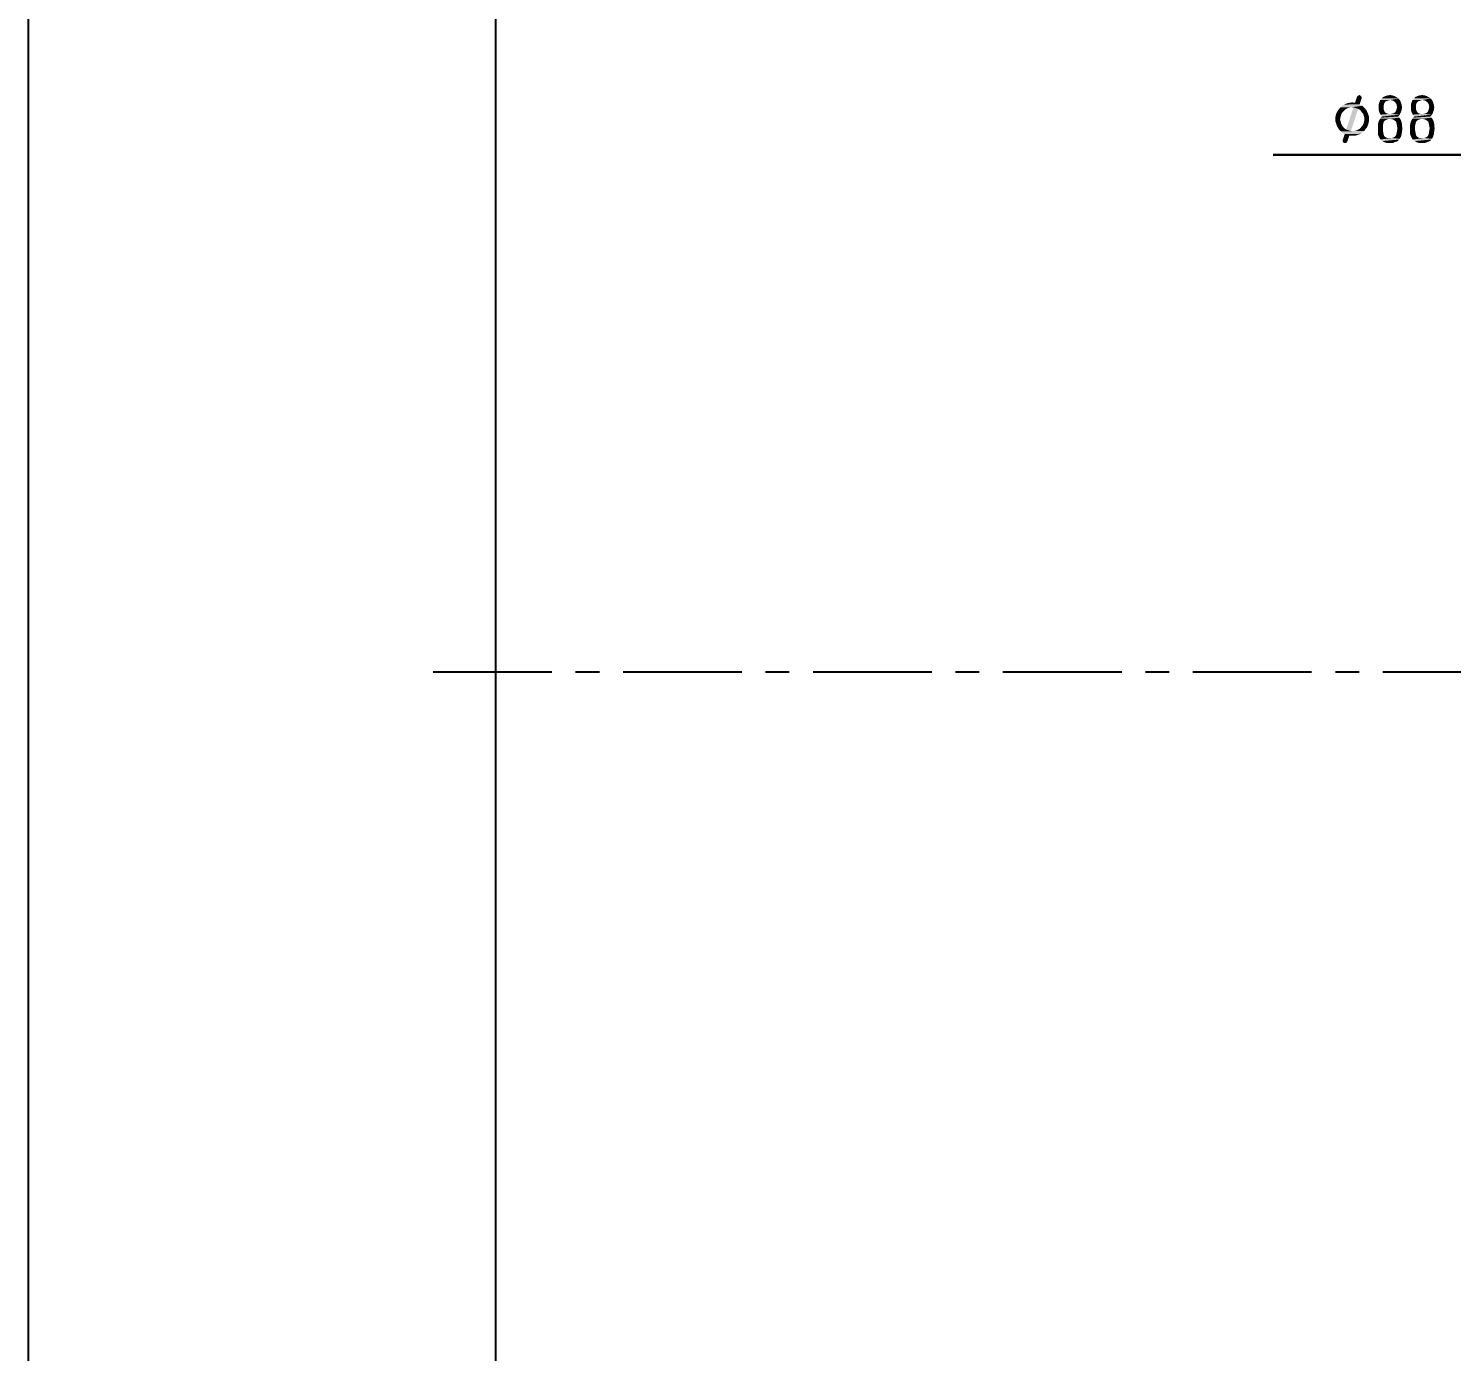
# Model space of a CAD drawing. Header units: millimetres. Extents: x 0 to 420, y 0 to 297.
# Drawn here: x 0 to 103.8, y 96.6 to 193.1 of the extents above; entities that cross this region are included whole.
import ezdxf

# ---------------------------------------------------------------- set-up
doc = ezdxf.new("R2010")
doc.units = ezdxf.units.MM
doc.header["$LTSCALE"] = 23.1
doc.linetypes.add('CENTER', pattern=[0.6, 0.375, -0.075, 0.075, -0.075])
doc.layers.get('0').update_dxf_attribs({"linetype": 'CONTINUOUS'})
doc.layers.add('02___PRT_ALL_AXES', color=7, linetype='CONTINUOUS')
doc.styles.get("Standard").update_dxf_attribs({"font": ''})
doc.styles.get('Standard').set_extended_font_data('Isonorm LT Regular')
doc.dimstyles.new('DIMSTYLE_2', dxfattribs={"dimtxt": 3.5, "dimasz": 3.5, "dimexe": 1.5, "dimexo": 1, "dimtad": 1, "dimtxsty": 'Standard', "dimblk": '_FILLED', "dimblk1": '_FILLED', "dimblk2": '_FILLED', "dimcen": 0.09, "dimazin": 2, "dimtp": 0.01, "dimtm": 0.01, "dimtfac": 1, "dimtmove": 0, "dimatfit": 2, "dimldrblk": '_FILLED', "dimfxl": 1, "dimtolj": 1, "dimarcsym": 0})

# ---------------------------------------------------------------- blocks, each defined once
blk = doc.blocks.new('_FILLED')
at = {"color": 0, "linetype": 'ByBlock'}
blk.add_solid([(0, 0), (-1, 0.214), (-1, -0.214)], dxfattribs=at)
blk = doc.blocks.new('*D3')
at = {"color": 2, "linetype": 'Continuous', "transparency": 16777216}
for p, q in [((108.88, 183.87), (90.83, 183.87)), ((90.83, 183.87), (107.08, 183.87)), ((149.07, 146.13), (108.88, 183.87)), ((117, 176.25), (149.07, 146.13)), ((181.15, 116.01), (149.07, 146.13))]:
    blk.add_line(p, q, dxfattribs=at)
at = {"color": 2, "linetype": 'Continuous', "transparency": 16777216, "xscale": 3.5, "yscale": 3.5, "zscale": 3.5}
for p, rotation in [((117, 176.25), 136.8), ((181.15, 116.01), 316.8)]:
    blk.add_blockref('_FILLED', p, dxfattribs=dict(at, rotation=rotation))

msp = doc.modelspace()

# ---------------------------------------------------------------- linework, layer by layer
at = {"color": 7, "linetype": 'Continuous'}
for p, q in [((0, 0), (0, 297)), ((34.071, 211.13), (34.071, 81.13))]:
    msp.add_line(p, q, dxfattribs=at)
at = {"color": 2, "linetype": 'Continuous'}
for points in [[(97.272, 188.102), (97.3, 188.046), (96.796, 187.682)], [(97.272, 188.102), (96.796, 187.682), (96.936, 188.102)], [(97.3, 188.046), (97.272, 187.99), (96.796, 187.682)], [(96.796, 187.682), (97.272, 187.99), (97.132, 187.57)], [(97.244, 188.158), (96.936, 188.102), (96.964, 188.158)], [(96.936, 188.102), (97.244, 188.158), (97.272, 188.102)], [(97.216, 188.186), (96.964, 188.158), (97.02, 188.186)], [(96.964, 188.158), (97.216, 188.186), (97.244, 188.158)], [(97.16, 188.214), (97.02, 188.186), (97.048, 188.214)], [(97.02, 188.186), (97.16, 188.214), (97.216, 188.186)], [(97.048, 188.214), (97.104, 188.242), (97.16, 188.214)], [(99.973, 187.99), (98.629, 187.878), (98.741, 187.99)], [(99.357, 187.878), (98.629, 187.878), (99.973, 187.99)], [(99.833, 188.074), (98.741, 187.99), (98.853, 188.102)], [(98.741, 187.99), (99.833, 188.074), (99.973, 187.99)], [(99.693, 188.158), (98.853, 188.102), (98.993, 188.158)], [(98.853, 188.102), (99.693, 188.158), (99.833, 188.074)], [(99.525, 188.214), (98.993, 188.158), (99.161, 188.214)], [(98.993, 188.158), (99.525, 188.214), (99.693, 188.158)], [(99.161, 188.214), (99.357, 188.242), (99.525, 188.214)], [(99.497, 187.85), (99.357, 187.878), (99.973, 187.99)], [(99.497, 187.85), (99.973, 187.99), (100.085, 187.85)], [(102.325, 187.99), (100.981, 187.878), (101.093, 187.99)], [(101.709, 187.878), (100.981, 187.878), (102.325, 187.99)], [(102.185, 188.074), (101.093, 187.99), (101.205, 188.102)], [(101.093, 187.99), (102.185, 188.074), (102.325, 187.99)], [(102.045, 188.158), (101.205, 188.102), (101.345, 188.158)], [(101.205, 188.102), (102.045, 188.158), (102.185, 188.074)], [(101.877, 188.214), (101.345, 188.158), (101.513, 188.214)], [(101.345, 188.158), (101.877, 188.214), (102.045, 188.158)], [(101.513, 188.214), (101.709, 188.242), (101.877, 188.214)], [(101.849, 187.85), (101.709, 187.878), (102.325, 187.99)], [(101.849, 187.85), (102.325, 187.99), (102.437, 187.85)], [(95.844, 186.926), (95.396, 186.786), (95.452, 186.954)], [(95.844, 186.926), (95.788, 186.814), (95.396, 186.786)], [(95.984, 187.094), (95.9, 187.01), (95.452, 186.954)], [(95.984, 187.094), (95.452, 186.954), (95.536, 187.094)], [(95.452, 186.954), (95.9, 187.01), (95.844, 186.926)], [(96.068, 187.178), (95.536, 187.094), (95.62, 187.206)], [(95.536, 187.094), (96.068, 187.178), (95.984, 187.094)], [(96.488, 187.346), (96.376, 187.318), (95.62, 187.206)], [(96.488, 187.346), (95.62, 187.206), (95.732, 187.346)], [(96.376, 187.318), (96.264, 187.29), (95.62, 187.206)], [(96.264, 187.29), (96.152, 187.234), (95.62, 187.206)], [(95.62, 187.206), (96.152, 187.234), (96.068, 187.178)], [(95.732, 187.346), (95.844, 187.43), (97.328, 187.458)], [(96.488, 187.346), (95.732, 187.346), (97.328, 187.458)], [(97.328, 187.458), (95.844, 187.43), (95.984, 187.542)], [(97.132, 187.57), (95.984, 187.542), (96.124, 187.598)], [(95.984, 187.542), (97.132, 187.57), (97.328, 187.458)], [(96.124, 187.598), (96.264, 187.654), (96.796, 187.682)], [(97.132, 187.57), (96.124, 187.598), (96.796, 187.682)], [(97.02, 187.234), (96.152, 185.722), (96.684, 187.346)], [(96.152, 185.722), (97.02, 187.234), (96.488, 185.61)], [(96.684, 187.682), (96.796, 187.682), (96.264, 187.654)], [(96.684, 187.682), (96.264, 187.654), (96.432, 187.682)], [(96.432, 187.682), (96.6, 187.71), (96.684, 187.682)], [(96.6, 187.346), (96.488, 187.346), (97.328, 187.458)], [(96.628, 187.346), (96.6, 187.346), (97.328, 187.458)], [(96.684, 187.346), (96.628, 187.346), (97.328, 187.458)], [(96.684, 187.346), (97.328, 187.458), (97.496, 187.29)], [(96.684, 187.346), (97.496, 187.29), (97.02, 187.234)], [(97.132, 187.178), (97.02, 187.234), (97.496, 187.29)], [(97.132, 187.178), (97.496, 187.29), (97.636, 187.122)], [(97.636, 187.122), (97.216, 187.094), (97.132, 187.178)], [(97.272, 187.01), (97.216, 187.094), (97.636, 187.122)], [(97.356, 186.926), (97.272, 187.01), (97.636, 187.122)], [(97.356, 186.926), (97.636, 187.122), (97.72, 186.926)], [(97.72, 186.926), (97.412, 186.814), (97.356, 186.926)], [(97.44, 186.702), (97.412, 186.814), (97.72, 186.926)], [(97.44, 186.702), (97.72, 186.926), (97.804, 186.702)], [(98.937, 187.654), (98.517, 187.542), (98.573, 187.71)], [(98.937, 187.654), (98.909, 187.57), (98.517, 187.542)], [(98.517, 187.542), (98.909, 187.57), (98.881, 187.458)], [(98.881, 187.458), (98.517, 187.374), (98.517, 187.542)], [(98.517, 187.374), (98.881, 187.458), (98.881, 187.346)], [(98.881, 187.346), (98.517, 187.178), (98.517, 187.374)], [(98.881, 187.346), (98.881, 187.234), (98.517, 187.178)], [(98.517, 187.178), (98.881, 187.234), (98.909, 187.15)], [(98.909, 187.15), (98.573, 186.982), (98.517, 187.178)], [(99.357, 187.878), (99.245, 187.85), (98.573, 187.71)], [(99.357, 187.878), (98.573, 187.71), (98.629, 187.878)], [(99.245, 187.85), (99.161, 187.822), (98.573, 187.71)], [(99.161, 187.822), (99.077, 187.794), (98.573, 187.71)], [(99.077, 187.794), (98.993, 187.738), (98.573, 187.71)], [(98.573, 187.71), (98.993, 187.738), (98.937, 187.654)], [(98.909, 187.15), (98.937, 187.066), (98.573, 186.982)], [(98.573, 186.982), (98.937, 187.066), (98.993, 186.982)], [(98.993, 186.982), (98.657, 186.814), (98.573, 186.982)], [(98.993, 186.982), (99.049, 186.926), (98.657, 186.814)], [(99.049, 186.926), (99.133, 186.898), (98.657, 186.814)], [(99.441, 186.87), (99.553, 186.898), (100.141, 186.982)], [(99.441, 186.87), (100.141, 186.982), (100.057, 186.814)], [(100.085, 187.85), (99.581, 187.822), (99.497, 187.85)], [(99.553, 186.898), (99.637, 186.926), (100.141, 186.982)], [(99.665, 187.766), (99.581, 187.822), (100.085, 187.85)], [(100.141, 186.982), (99.637, 186.926), (99.721, 186.982)], [(99.665, 187.766), (100.085, 187.85), (100.141, 187.71)], [(100.141, 187.71), (99.749, 187.682), (99.665, 187.766)], [(99.721, 186.982), (99.777, 187.066), (100.197, 187.15)], [(99.721, 186.982), (100.197, 187.15), (100.141, 186.982)], [(99.805, 187.598), (99.749, 187.682), (100.141, 187.71)], [(100.197, 187.15), (99.777, 187.066), (99.805, 187.15)], [(99.833, 187.542), (99.805, 187.598), (100.141, 187.71)], [(99.805, 187.15), (99.833, 187.234), (100.225, 187.346)], [(99.805, 187.15), (100.225, 187.346), (100.197, 187.15)], [(99.833, 187.542), (100.141, 187.71), (100.197, 187.542)], [(100.197, 187.542), (99.833, 187.458), (99.833, 187.542)], [(99.861, 187.374), (99.833, 187.458), (100.197, 187.542)], [(100.225, 187.346), (99.833, 187.234), (99.861, 187.374)], [(99.861, 187.374), (100.197, 187.542), (100.225, 187.346)], [(101.289, 187.654), (100.869, 187.542), (100.925, 187.71)], [(101.289, 187.654), (101.261, 187.57), (100.869, 187.542)], [(100.869, 187.542), (101.261, 187.57), (101.233, 187.458)], [(101.233, 187.458), (100.869, 187.374), (100.869, 187.542)], [(100.869, 187.374), (101.233, 187.458), (101.233, 187.346)], [(101.233, 187.346), (100.869, 187.178), (100.869, 187.374)], [(101.233, 187.346), (101.233, 187.234), (100.869, 187.178)], [(100.869, 187.178), (101.233, 187.234), (101.261, 187.15)], [(101.261, 187.15), (100.925, 186.982), (100.869, 187.178)], [(101.709, 187.878), (101.597, 187.85), (100.925, 187.71)], [(101.709, 187.878), (100.925, 187.71), (100.981, 187.878)], [(101.597, 187.85), (101.513, 187.822), (100.925, 187.71)], [(101.513, 187.822), (101.429, 187.794), (100.925, 187.71)], [(101.429, 187.794), (101.345, 187.738), (100.925, 187.71)], [(100.925, 187.71), (101.345, 187.738), (101.289, 187.654)], [(101.261, 187.15), (101.289, 187.066), (100.925, 186.982)], [(100.925, 186.982), (101.289, 187.066), (101.345, 186.982)], [(101.345, 186.982), (101.009, 186.814), (100.925, 186.982)], [(101.345, 186.982), (101.401, 186.926), (101.009, 186.814)], [(101.401, 186.926), (101.485, 186.898), (101.009, 186.814)], [(101.793, 186.87), (101.905, 186.898), (102.493, 186.982)], [(101.793, 186.87), (102.493, 186.982), (102.409, 186.814)], [(102.437, 187.85), (101.933, 187.822), (101.849, 187.85)], [(101.905, 186.898), (101.989, 186.926), (102.493, 186.982)], [(102.017, 187.766), (101.933, 187.822), (102.437, 187.85)], [(102.493, 186.982), (101.989, 186.926), (102.073, 186.982)], [(102.017, 187.766), (102.437, 187.85), (102.493, 187.71)], [(102.493, 187.71), (102.101, 187.682), (102.017, 187.766)], [(102.073, 186.982), (102.129, 187.066), (102.549, 187.15)], [(102.073, 186.982), (102.549, 187.15), (102.493, 186.982)], [(102.157, 187.598), (102.101, 187.682), (102.493, 187.71)], [(102.549, 187.15), (102.129, 187.066), (102.157, 187.15)], [(102.185, 187.542), (102.157, 187.598), (102.493, 187.71)], [(102.157, 187.15), (102.185, 187.234), (102.577, 187.346)], [(102.157, 187.15), (102.577, 187.346), (102.549, 187.15)], [(102.185, 187.542), (102.493, 187.71), (102.549, 187.542)], [(102.549, 187.542), (102.185, 187.458), (102.185, 187.542)], [(102.213, 187.374), (102.185, 187.458), (102.549, 187.542)], [(102.577, 187.346), (102.185, 187.234), (102.213, 187.374)], [(102.213, 187.374), (102.549, 187.542), (102.577, 187.346)], [(95.76, 186.702), (95.368, 186.646), (95.396, 186.786)], [(95.368, 186.646), (95.76, 186.702), (95.732, 186.59)], [(95.732, 186.59), (95.368, 186.478), (95.368, 186.646)], [(95.368, 186.478), (95.732, 186.59), (95.704, 186.478)], [(95.704, 186.478), (95.732, 186.366), (95.368, 186.31)], [(95.704, 186.478), (95.368, 186.31), (95.368, 186.478)], [(95.368, 186.31), (95.732, 186.366), (95.76, 186.254)], [(95.76, 186.254), (95.424, 186.142), (95.368, 186.31)], [(95.396, 186.786), (95.788, 186.814), (95.76, 186.702)], [(95.424, 186.142), (95.76, 186.254), (95.788, 186.142)], [(95.788, 186.142), (95.48, 185.974), (95.424, 186.142)], [(95.788, 186.142), (95.844, 186.03), (95.48, 185.974)], [(95.48, 185.974), (95.844, 186.03), (95.9, 185.946)], [(95.9, 185.946), (95.564, 185.834), (95.48, 185.974)], [(95.9, 185.946), (95.984, 185.862), (95.564, 185.834)], [(97.216, 185.862), (97.272, 185.946), (97.72, 186.002)], [(97.216, 185.862), (97.72, 186.002), (97.664, 185.862)], [(97.72, 186.002), (97.272, 185.946), (97.356, 186.03)], [(97.356, 186.03), (97.412, 186.142), (97.776, 186.17)], [(97.356, 186.03), (97.776, 186.17), (97.72, 186.002)], [(97.776, 186.17), (97.412, 186.142), (97.44, 186.254)], [(97.804, 186.702), (97.468, 186.59), (97.44, 186.702)], [(97.804, 186.31), (97.44, 186.254), (97.468, 186.366)], [(97.44, 186.254), (97.804, 186.31), (97.776, 186.17)], [(97.468, 186.478), (97.468, 186.59), (97.804, 186.702)], [(97.468, 186.478), (97.804, 186.702), (97.804, 186.478)], [(97.804, 186.478), (97.468, 186.366), (97.468, 186.478)], [(97.468, 186.366), (97.804, 186.478), (97.804, 186.31)], [(98.853, 186.114), (98.461, 186.058), (98.489, 186.198)], [(98.461, 186.058), (98.853, 186.114), (98.825, 186.002)], [(98.825, 186.002), (98.461, 185.918), (98.461, 186.058)], [(98.461, 185.918), (98.825, 186.002), (98.825, 185.834)], [(98.825, 185.834), (98.461, 185.722), (98.461, 185.918)], [(98.881, 186.254), (98.489, 186.198), (98.517, 186.31)], [(98.489, 186.198), (98.881, 186.254), (98.853, 186.114)], [(98.993, 186.394), (98.517, 186.31), (98.573, 186.422)], [(98.993, 186.394), (98.937, 186.338), (98.517, 186.31)], [(98.517, 186.31), (98.937, 186.338), (98.881, 186.254)], [(99.329, 186.506), (99.189, 186.478), (98.573, 186.422)], [(99.329, 186.506), (98.573, 186.422), (98.629, 186.506)], [(99.189, 186.478), (99.105, 186.45), (98.573, 186.422)], [(98.573, 186.422), (99.105, 186.45), (98.993, 186.394)], [(100.029, 186.59), (98.629, 186.506), (98.685, 186.59)], [(99.329, 186.506), (98.629, 186.506), (100.029, 186.59)], [(99.133, 186.898), (99.217, 186.87), (98.657, 186.814)], [(99.329, 186.87), (99.441, 186.87), (98.657, 186.814)], [(99.217, 186.87), (99.329, 186.87), (98.657, 186.814)], [(100.057, 186.814), (98.657, 186.814), (99.441, 186.87)], [(100.057, 186.814), (98.769, 186.674), (98.657, 186.814)], [(99.945, 186.674), (98.685, 186.59), (98.769, 186.674)], [(98.685, 186.59), (99.945, 186.674), (100.029, 186.59)], [(98.769, 186.674), (100.057, 186.814), (99.945, 186.674)], [(99.329, 186.506), (100.029, 186.59), (100.085, 186.506)], [(100.085, 186.506), (99.469, 186.478), (99.329, 186.506)], [(99.581, 186.45), (99.469, 186.478), (100.085, 186.506)], [(99.581, 186.45), (100.085, 186.506), (100.141, 186.422)], [(100.141, 186.422), (99.665, 186.394), (99.581, 186.45)], [(99.749, 186.338), (99.665, 186.394), (100.141, 186.422)], [(99.749, 186.338), (100.141, 186.422), (100.169, 186.338)], [(100.169, 186.338), (99.805, 186.254), (99.749, 186.338)], [(99.805, 186.254), (100.169, 186.338), (100.197, 186.226)], [(100.197, 186.226), (99.833, 186.114), (99.805, 186.254)], [(99.833, 186.114), (100.197, 186.226), (100.225, 186.114)], [(100.225, 186.114), (99.861, 185.974), (99.833, 186.114)], [(99.861, 185.974), (100.225, 186.114), (100.225, 185.974)], [(100.225, 185.974), (99.889, 185.806), (99.861, 185.974)], [(100.225, 185.974), (100.253, 185.834), (99.889, 185.806)], [(101.205, 186.114), (100.813, 186.058), (100.841, 186.198)], [(100.813, 186.058), (101.205, 186.114), (101.177, 186.002)], [(101.177, 186.002), (100.813, 185.918), (100.813, 186.058)], [(100.813, 185.918), (101.177, 186.002), (101.177, 185.834)], [(101.177, 185.834), (100.813, 185.722), (100.813, 185.918)], [(101.233, 186.254), (100.841, 186.198), (100.869, 186.31)], [(100.841, 186.198), (101.233, 186.254), (101.205, 186.114)], [(101.345, 186.394), (100.869, 186.31), (100.925, 186.422)], [(101.345, 186.394), (101.289, 186.338), (100.869, 186.31)], [(100.869, 186.31), (101.289, 186.338), (101.233, 186.254)], [(101.681, 186.506), (101.541, 186.478), (100.925, 186.422)], [(101.681, 186.506), (100.925, 186.422), (100.981, 186.506)], [(101.541, 186.478), (101.457, 186.45), (100.925, 186.422)], [(100.925, 186.422), (101.457, 186.45), (101.345, 186.394)], [(102.381, 186.59), (100.981, 186.506), (101.037, 186.59)], [(101.681, 186.506), (100.981, 186.506), (102.381, 186.59)], [(101.485, 186.898), (101.569, 186.87), (101.009, 186.814)], [(101.681, 186.87), (101.793, 186.87), (101.009, 186.814)], [(101.569, 186.87), (101.681, 186.87), (101.009, 186.814)], [(102.409, 186.814), (101.009, 186.814), (101.793, 186.87)], [(102.409, 186.814), (101.121, 186.674), (101.009, 186.814)], [(102.297, 186.674), (101.037, 186.59), (101.121, 186.674)], [(101.037, 186.59), (102.297, 186.674), (102.381, 186.59)], [(101.121, 186.674), (102.409, 186.814), (102.297, 186.674)], [(101.681, 186.506), (102.381, 186.59), (102.437, 186.506)], [(102.437, 186.506), (101.821, 186.478), (101.681, 186.506)], [(101.933, 186.45), (101.821, 186.478), (102.437, 186.506)], [(101.933, 186.45), (102.437, 186.506), (102.493, 186.422)], [(102.493, 186.422), (102.017, 186.394), (101.933, 186.45)], [(102.101, 186.338), (102.017, 186.394), (102.493, 186.422)], [(102.101, 186.338), (102.493, 186.422), (102.521, 186.338)], [(102.521, 186.338), (102.157, 186.254), (102.101, 186.338)], [(102.157, 186.254), (102.521, 186.338), (102.549, 186.226)], [(102.549, 186.226), (102.185, 186.114), (102.157, 186.254)], [(102.185, 186.114), (102.549, 186.226), (102.577, 186.114)], [(102.577, 186.114), (102.213, 185.974), (102.185, 186.114)], [(102.213, 185.974), (102.577, 186.114), (102.577, 185.974)], [(102.577, 185.974), (102.241, 185.806), (102.213, 185.974)], [(102.577, 185.974), (102.605, 185.834), (102.241, 185.806)], [(95.564, 185.834), (95.984, 185.862), (96.068, 185.778)], [(96.068, 185.778), (95.648, 185.694), (95.564, 185.834)], [(96.068, 185.778), (96.152, 185.722), (95.648, 185.694)], [(96.488, 185.61), (95.648, 185.694), (96.152, 185.722)], [(96.488, 185.61), (95.76, 185.582), (95.648, 185.694)], [(96.712, 185.61), (97.468, 185.61), (95.76, 185.582)], [(96.6, 185.61), (96.712, 185.61), (95.76, 185.582)], [(96.544, 185.61), (96.6, 185.61), (95.76, 185.582)], [(96.488, 185.61), (96.544, 185.61), (95.76, 185.582)], [(95.76, 185.582), (97.468, 185.61), (97.328, 185.526)], [(97.328, 185.526), (95.9, 185.47), (95.76, 185.582)], [(95.9, 185.47), (97.328, 185.526), (97.216, 185.414)], [(97.216, 185.414), (96.04, 185.386), (95.9, 185.47)], [(96.376, 185.274), (95.9, 184.966), (96.04, 185.386)], [(95.9, 184.91), (95.9, 184.966), (96.376, 185.274)], [(95.9, 184.854), (95.9, 184.91), (96.376, 185.274)], [(95.9, 184.854), (96.376, 185.274), (96.236, 184.854)], [(96.236, 184.854), (95.928, 184.798), (95.9, 184.854)], [(95.928, 184.798), (96.236, 184.854), (96.208, 184.798)], [(96.04, 185.386), (97.216, 185.414), (97.048, 185.358)], [(96.04, 185.386), (97.048, 185.358), (96.376, 185.274)], [(97.048, 185.358), (96.908, 185.302), (96.376, 185.274)], [(96.6, 185.274), (96.376, 185.274), (96.908, 185.302)], [(96.6, 185.274), (96.908, 185.302), (96.768, 185.274)], [(96.712, 185.61), (96.824, 185.638), (97.552, 185.75)], [(96.712, 185.61), (97.552, 185.75), (97.468, 185.61)], [(96.824, 185.638), (96.936, 185.666), (97.552, 185.75)], [(96.936, 185.666), (97.02, 185.722), (97.552, 185.75)], [(97.552, 185.75), (97.02, 185.722), (97.132, 185.778)], [(97.664, 185.862), (97.132, 185.778), (97.216, 185.862)], [(97.132, 185.778), (97.664, 185.862), (97.552, 185.75)], [(98.461, 185.722), (98.825, 185.834), (98.825, 185.666)], [(98.825, 185.666), (98.461, 185.61), (98.461, 185.722)], [(98.461, 185.61), (98.825, 185.666), (98.853, 185.526)], [(98.853, 185.526), (98.461, 185.498), (98.461, 185.61)], [(98.461, 185.386), (98.461, 185.498), (98.853, 185.526)], [(98.461, 185.386), (98.853, 185.526), (98.881, 185.386)], [(98.881, 185.386), (98.489, 185.302), (98.461, 185.386)], [(98.489, 185.302), (98.881, 185.386), (98.909, 185.274)], [(98.909, 185.274), (98.573, 185.134), (98.489, 185.302)], [(98.909, 185.274), (98.993, 185.19), (98.573, 185.134)], [(98.573, 185.134), (98.993, 185.19), (99.077, 185.134)], [(99.077, 185.134), (98.657, 184.994), (98.573, 185.134)], [(99.077, 185.134), (99.189, 185.106), (98.657, 184.994)], [(99.469, 185.106), (100.057, 185.05), (98.657, 184.994)], [(99.329, 185.106), (99.469, 185.106), (98.657, 184.994)], [(99.189, 185.106), (99.329, 185.106), (98.657, 184.994)], [(98.657, 184.994), (100.057, 185.05), (100.001, 184.994)], [(100.001, 184.994), (98.797, 184.882), (98.657, 184.994)], [(100.001, 184.994), (99.945, 184.91), (98.797, 184.882)], [(98.797, 184.882), (99.945, 184.91), (99.861, 184.854)], [(99.861, 184.854), (98.937, 184.798), (98.797, 184.882)], [(99.861, 184.854), (99.749, 184.826), (98.937, 184.798)], [(99.469, 185.106), (99.581, 185.134), (100.141, 185.19)], [(99.469, 185.106), (100.141, 185.19), (100.057, 185.05)], [(100.141, 185.19), (99.581, 185.134), (99.693, 185.19)], [(99.693, 185.19), (99.749, 185.246), (100.197, 185.386)], [(99.693, 185.19), (100.197, 185.386), (100.141, 185.19)], [(99.749, 185.246), (99.805, 185.358), (100.197, 185.386)], [(100.197, 185.386), (99.805, 185.358), (99.833, 185.47)], [(100.225, 185.582), (99.833, 185.47), (99.861, 185.638)], [(99.833, 185.47), (100.225, 185.582), (100.197, 185.386)], [(99.861, 185.638), (99.889, 185.806), (100.253, 185.834)], [(99.861, 185.638), (100.253, 185.834), (100.225, 185.582)], [(100.813, 185.722), (101.177, 185.834), (101.177, 185.666)], [(101.177, 185.666), (100.813, 185.61), (100.813, 185.722)], [(100.813, 185.61), (101.177, 185.666), (101.205, 185.526)], [(101.205, 185.526), (100.813, 185.498), (100.813, 185.61)], [(100.813, 185.386), (100.813, 185.498), (101.205, 185.526)], [(100.813, 185.386), (101.205, 185.526), (101.233, 185.386)], [(101.233, 185.386), (100.841, 185.302), (100.813, 185.386)], [(100.841, 185.302), (101.233, 185.386), (101.261, 185.274)], [(101.261, 185.274), (100.925, 185.134), (100.841, 185.302)], [(101.261, 185.274), (101.345, 185.19), (100.925, 185.134)], [(100.925, 185.134), (101.345, 185.19), (101.429, 185.134)], [(101.429, 185.134), (101.009, 184.994), (100.925, 185.134)], [(101.429, 185.134), (101.541, 185.106), (101.009, 184.994)], [(101.821, 185.106), (102.409, 185.05), (101.009, 184.994)], [(101.681, 185.106), (101.821, 185.106), (101.009, 184.994)], [(101.541, 185.106), (101.681, 185.106), (101.009, 184.994)], [(101.009, 184.994), (102.409, 185.05), (102.353, 184.994)], [(102.353, 184.994), (101.149, 184.882), (101.009, 184.994)], [(102.353, 184.994), (102.297, 184.91), (101.149, 184.882)], [(101.149, 184.882), (102.297, 184.91), (102.213, 184.854)], [(102.213, 184.854), (101.289, 184.798), (101.149, 184.882)], [(102.213, 184.854), (102.101, 184.826), (101.289, 184.798)], [(101.821, 185.106), (101.933, 185.134), (102.493, 185.19)], [(101.821, 185.106), (102.493, 185.19), (102.409, 185.05)], [(102.493, 185.19), (101.933, 185.134), (102.045, 185.19)], [(102.045, 185.19), (102.101, 185.246), (102.549, 185.386)], [(102.045, 185.19), (102.549, 185.386), (102.493, 185.19)], [(102.101, 185.246), (102.157, 185.358), (102.549, 185.386)], [(102.549, 185.386), (102.157, 185.358), (102.185, 185.47)], [(102.577, 185.582), (102.185, 185.47), (102.213, 185.638)], [(102.185, 185.47), (102.577, 185.582), (102.549, 185.386)], [(102.213, 185.638), (102.241, 185.806), (102.605, 185.834)], [(102.213, 185.638), (102.605, 185.834), (102.577, 185.582)], [(96.208, 184.798), (95.956, 184.77), (95.928, 184.798)], [(95.956, 184.77), (96.208, 184.798), (96.18, 184.77)], [(96.18, 184.77), (96.012, 184.742), (95.956, 184.77)], [(96.068, 184.742), (96.012, 184.742), (96.18, 184.77)], [(96.068, 184.742), (96.18, 184.77), (96.124, 184.742)], [(99.133, 184.742), (98.937, 184.798), (99.749, 184.826)], [(99.301, 184.742), (99.133, 184.742), (99.749, 184.826)], [(99.301, 184.742), (99.749, 184.826), (99.553, 184.742)], [(101.485, 184.742), (101.289, 184.798), (102.101, 184.826)], [(101.653, 184.742), (101.485, 184.742), (102.101, 184.826)], [(101.653, 184.742), (102.101, 184.826), (101.905, 184.742)]]:
    msp.add_solid(points, dxfattribs=at)
at = {"layer": '02___PRT_ALL_AXES', "color": 7, "linetype": 'CENTER'}
msp.add_line((149.071, 146.13), (28.367, 146.13), dxfattribs=at)

# ---------------------------------------------------------------- dimensions: what is measured, and where the dimension line sits
at = {"color": 2, "linetype": 'Continuous'}
dim = msp.add_diameter_dim_2p(p1=(116.996, 176.25), p2=(181.145, 116.01), text='{\\fSymbol_ISO;\\W1.0;⌀}<>', dimstyle='DIMSTYLE_2', override={"dimtih": 1, "dimtoh": 1, "dimpost": '<>'}, dxfattribs=at)
dim.commit()
dim.dimension.update_dxf_attribs({"geometry": '*D3', "text_midpoint": (95.032, 184.742), "dimtype": 163})

doc.saveas('drawing.dxf')
